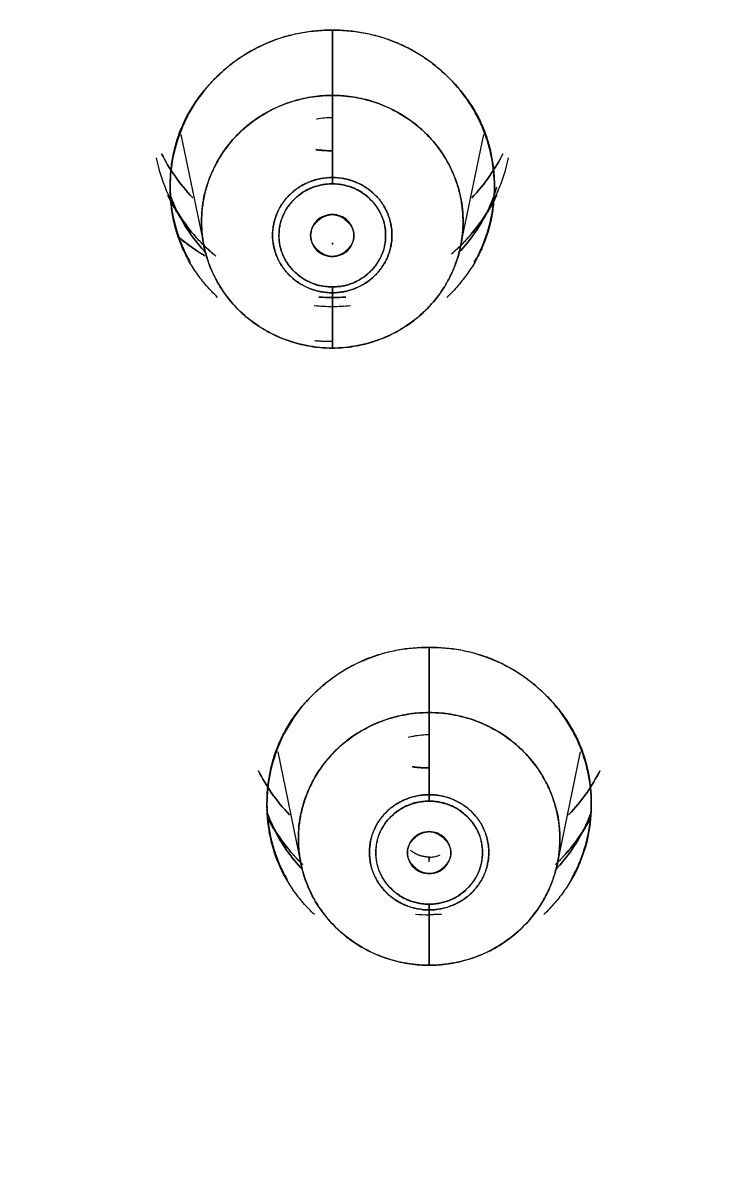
# Model space of a CAD drawing. Header units: inches. Extents: x 1105 to 1525, y -292 to 302.
# Drawn here: x 1231.31 to 1238.38, y 64.26 to 76.15 of the extents above; entities that cross this region are included whole.
import ezdxf

# ---------------------------------------------------------------- set-up
doc = ezdxf.new("R2010")
doc.units = ezdxf.units.IN
doc.header["$LTSCALE"] = 2.42
doc.header["$MEASUREMENT"] = 0
doc.header["$PDMODE"] = 3
doc.header["$PDSIZE"] = 0.3125
doc.layers.get('0').update_dxf_attribs({"linetype": 'CONTINUOUS'})
doc.layers.get('Defpoints').update_dxf_attribs({"linetype": 'CONTINUOUS'})
doc.layers.add('DIM', color=3, linetype='CONTINUOUS', lineweight=18)
doc.styles.get("Standard").update_dxf_attribs({"font": 'arial.ttf', "width": 0.8})
doc.dimstyles.new('ISO-25', dxfattribs={"dimtxt": 5, "dimasz": 2.5, "dimexe": 1.25, "dimexo": 0.625, "dimgap": 2, "dimtad": 1, "dimtih": 1, "dimtoh": 1, "dimdec": 1, "dimdsep": 46, "dimtxsty": 'Standard', "dimcen": 0, "dimclrd": 3, "dimclre": 3, "dimclrt": 4, "dimadec": 0, "dimazin": 0, "dimtfac": 1, "dimtdec": 1, "dimtmove": 0, "dimatfit": 3, "dimfxl": 1, "dimarcsym": 0})

# ---------------------------------------------------------------- blocks, each defined once
blk = doc.blocks.new('*D1')
at = {"layer": 'Defpoints', "color": 0, "transparency": 16777216}
for p in [(1211.201, 101.815), (1211.201, -172.578), (1309.638, -172.578)]:
    blk.add_point(p, dxfattribs=at)
at = {"layer": 'DIM', "color": 3, "lineweight": -2, "transparency": 16777216}
for p, q in [((1211.826, 101.815), (1310.888, 101.815)), ((1309.638, 96.815), (1309.638, -30.872)), ((1309.638, -167.578), (1309.638, -39.892)), ((1211.826, -172.578), (1310.888, -172.578))]:
    blk.add_line(p, q, dxfattribs=at)
at = {"layer": 'DIM', "color": 3, "transparency": 16777216}
for points in [[(1308.805, 96.815), (1310.472, 96.815), (1309.638, 101.815)], [(1308.805, -167.578), (1310.472, -167.578), (1309.638, -172.578)]]:
    blk.add_solid(points, dxfattribs=at)
at = {"layer": 'DIM', "color": 4, "transparency": 16777216, "insert": (1309.638, -35.382), "char_height": 5, "attachment_point": 5}
blk.add_mtext('274.4', dxfattribs=at)
blk = doc.blocks.new('*D3')
at = {"layer": 'Defpoints', "color": 0, "transparency": 16777216}
for p in [(1279.036, 140.16), (1143.365, 34.026), (1279.036, 34.019)]:
    blk.add_point(p, dxfattribs=at)
at = {"layer": 'DIM', "color": 3, "lineweight": -2, "transparency": 16777216}
for p, q in [((1143.365, 34.651), (1143.365, 141.41)), ((1279.036, 34.644), (1279.036, 141.41)), ((1148.365, 140.16), (1202.64, 140.16)), ((1274.036, 140.16), (1219.761, 140.16))]:
    blk.add_line(p, q, dxfattribs=at)
at = {"layer": 'DIM', "color": 3, "transparency": 16777216}
for points in [[(1148.365, 140.993), (1148.365, 139.326), (1143.365, 140.16)], [(1274.036, 140.993), (1274.036, 139.326), (1279.036, 140.16)]]:
    blk.add_solid(points, dxfattribs=at)
at = {"layer": 'DIM', "color": 4, "transparency": 16777216, "insert": (1211.201, 140.16), "char_height": 5, "attachment_point": 5}
blk.add_mtext('135.7', dxfattribs=at)

msp = doc.modelspace()

# ---------------------------------------------------------------- linework, layer by layer
at = {"linetype": 'Continuous', "lineweight": 18, "extrusion": (0, 1, 0)}
for p, q in [((1232.937, 75.001), (1233.176, 73.845)), ((1235.825, 73.845), (1236.064, 75.001)), ((1233.937, 68.626), (1234.176, 67.469)), ((1236.825, 67.469), (1237.064, 68.626))]:
    msp.add_line(p, q, dxfattribs=at)
at = {"linetype": 'Continuous', "lineweight": 18}
for points, degree, knots in [([(1278.773, 32.316), (1278.773, 34.452), (1278.555, 38.724), (1277.581, 45.07), (1275.967, 51.293), (1273.729, 57.334), (1270.89, 63.134), (1267.475, 68.637), (1263.519, 73.79), (1259.058, 78.543), (1254.137, 82.852), (1248.802, 86.674), (1243.105, 89.972), (1237.101, 92.715), (1230.847, 94.877), (1224.405, 96.435), (1217.834, 97.377), (1213.412, 97.587), (1211.201, 97.587)], 3, [0, 0, 0, 0, 0.0625, 0.125, 0.1875, 0.25, 0.3125, 0.375, 0.4375, 0.5, 0.5625, 0.625, 0.6875, 0.75, 0.8125, 0.875, 0.9375, 1, 1, 1, 1]), ([(1211.201, 97.587), (1213.412, 97.587), (1217.834, 97.376), (1226.594, 96.122), (1237.226, 93.007), (1247.024, 87.949), (1254.135, 82.851), (1259.059, 78.544), (1263.517, 73.789), (1267.476, 68.637), (1270.888, 63.133), (1273.73, 57.334), (1275.594, 52.3), (1276.773, 48.182), (1277.744, 44.012), (1278.555, 38.724), (1278.773, 34.452), (1278.773, 32.316)], 3, [0, 0, 0, 0, 0.0625, 0.125, 0.25, 0.375, 0.4375, 0.5, 0.5625, 0.625, 0.6875, 0.75, 0.8125, 0.84375, 0.875, 0.9375, 1, 1, 1, 1]), ([(1195.817, 93.394), (1202.015, 94.846), (1208.388, 95.111), (1213.318, 95.316), (1218.223, 94.804), (1224.622, 94.135), (1230.757, 92.275), (1238.11, 90.045), (1244.729, 86.221), (1251.525, 82.295), (1257.155, 76.908), (1262.782, 71.525), (1266.914, 64.997), (1271.044, 58.472), (1273.44, 51.181), (1275.835, 43.891), (1276.356, 36.257), (1276.877, 28.632), (1275.497, 21.105), (1274.115, 13.574), (1270.908, 6.579), (1268.052, 0.347), (1263.883, -5.15), (1257.961, -12.96), (1249.886, -18.696), (1244.869, -22.26), (1239.241, -24.844)], 2, [0, 0, 0, 0.125, 0.125, 0.1875, 0.1875, 0.25, 0.25, 0.3125, 0.3125, 0.375, 0.375, 0.4375, 0.4375, 0.5, 0.5, 0.5625, 0.5625, 0.625, 0.625, 0.6875, 0.6875, 0.75, 0.75, 0.875, 0.875, 1, 1, 1]), ([(1239.241, -24.844), (1239.945, -24.521), (1241.272, -23.883), (1243.174, -22.889), (1245.001, -21.861), (1246.885, -20.721), (1248.901, -19.401), (1251.067, -17.862), (1253.381, -16.063), (1255.852, -13.947), (1258.478, -11.445), (1261.219, -8.502), (1263.993, -5.097), (1266.701, -1.233), (1269.256, 3.091), (1271.566, 7.863), (1273.516, 12.997), (1275.013, 18.357), (1276.016, 23.822), (1276.519, 29.339), (1276.519, 34.879), (1276.016, 40.4), (1275.013, 45.856), (1273.519, 51.206), (1271.546, 56.409), (1269.108, 61.424), (1266.224, 66.213), (1262.916, 70.741), (1259.21, 74.971), (1255.137, 78.868), (1250.725, 82.407), (1245.994, 85.568), (1241.004, 88.308), (1235.91, 90.561), (1230.9, 92.3), (1226.102, 93.564), (1221.565, 94.42), (1217.342, 94.931), (1213.501, 95.163), (1210.069, 95.186), (1207.014, 95.06), (1204.285, 94.831), (1201.84, 94.532), (1199.657, 94.187), (1197.676, 93.811), (1196.425, 93.537), (1195.817, 93.394)], 3, [0, 0, 0, 0, 0.012202, 0.023189, 0.033858, 0.045296, 0.057999, 0.071972, 0.087381, 0.104481, 0.123651, 0.145097, 0.168608, 0.193819, 0.220656, 0.249232, 0.279085, 0.309194, 0.339088, 0.368937, 0.398843, 0.428755, 0.458652, 0.488547, 0.518447, 0.548347, 0.57824, 0.608136, 0.638049, 0.667943, 0.697772, 0.727718, 0.757896, 0.787508, 0.81533, 0.841142, 0.865293, 0.887639, 0.907732, 0.925508, 0.941345, 0.955585, 0.96839, 0.979913, 0.990205, 1, 1, 1, 1]), ([(1275.847, 28.397), (1275.855, 28.506), (1276.042, 31.393), (1276.001, 37.08), (1274.791, 45.363), (1272.449, 53.418), (1269.02, 61.1), (1264.562, 68.273), (1259.157, 74.81), (1252.9, 80.594), (1245.902, 85.522), (1238.289, 89.508), (1230.196, 92.479), (1221.759, 94.387), (1213.124, 95.194), (1204.448, 94.882), (1198.741, 93.93), (1195.937, 93.274)], 3, [0, 0, 0, 0, 0.002813, 0.073998, 0.145197, 0.216398, 0.287593, 0.358788, 0.429985, 0.501178, 0.572361, 0.643545, 0.714738, 0.785869, 0.857235, 0.928659, 1, 1, 1, 1]), ([(1195.887, 93.19), (1196.492, 93.332), (1197.738, 93.605), (1199.71, 93.979), (1201.883, 94.322), (1204.316, 94.62), (1207.033, 94.848), (1210.074, 94.973), (1213.49, 94.95), (1217.314, 94.719), (1221.518, 94.21), (1226.034, 93.358), (1230.81, 92.1), (1235.796, 90.369), (1240.867, 88.127), (1245.834, 85.4), (1250.543, 82.252), (1254.935, 78.73), (1258.989, 74.851), (1262.678, 70.64), (1265.971, 66.134), (1268.842, 61.366), (1271.269, 56.374), (1273.233, 51.195), (1274.72, 45.87), (1275.718, 40.438), (1276.219, 34.943), (1276.219, 29.429), (1275.719, 23.937), (1274.72, 18.497), (1273.23, 13.162), (1271.289, 8.051), (1268.99, 3.302), (1266.446, -1.003), (1263.75, -4.849), (1260.989, -8.238), (1258.26, -11.168), (1255.647, -13.658), (1253.187, -15.765), (1250.884, -17.555), (1248.728, -19.088), (1246.721, -20.401), (1244.846, -21.536), (1243.027, -22.56), (1241.133, -23.549), (1239.813, -24.184), (1239.113, -24.505)], 3, [0, 0, 0, 0, 0.009795, 0.020087, 0.03161, 0.044415, 0.058655, 0.074492, 0.092268, 0.112361, 0.134707, 0.158858, 0.18467, 0.212492, 0.242104, 0.272282, 0.302228, 0.332057, 0.361951, 0.391864, 0.42176, 0.451653, 0.481553, 0.511453, 0.541348, 0.571245, 0.601157, 0.631063, 0.660912, 0.690806, 0.720915, 0.750768, 0.779344, 0.806181, 0.831392, 0.854903, 0.876349, 0.895519, 0.912619, 0.928028, 0.942001, 0.954704, 0.966142, 0.976811, 0.987798, 1, 1, 1, 1]), ([(1238.926, -24.204), (1244.594, -21.601), (1249.636, -17.993), (1253.679, -15.099), (1257.214, -11.632), (1261.748, -7.184), (1265.281, -1.952), (1269.377, 4.114), (1271.926, 10.932), (1274.313, 17.314), (1275.221, 24.04), (1276.204, 31.32), (1275.41, 38.624), (1274.478, 47.195), (1271.171, 55.203), (1268.094, 62.655), (1263.166, 69.11), (1259.017, 74.545), (1253.753, 79.002), (1248.176, 83.723), (1241.629, 87.101), (1235.346, 90.344), (1228.485, 92.185), (1218.496, 94.865), (1208.135, 94.39), (1201.98, 94.108), (1195.989, 92.705)], 2, [0, 0, 0, 0.125, 0.125, 0.1875, 0.1875, 0.25, 0.25, 0.3125, 0.3125, 0.375, 0.375, 0.4375, 0.4375, 0.5, 0.5, 0.5625, 0.5625, 0.625, 0.625, 0.6875, 0.6875, 0.75, 0.75, 0.875, 0.875, 1, 1, 1]), ([(1195.989, 92.705), (1196.681, 92.867), (1198.001, 93.154), (1199.941, 93.514), (1201.848, 93.812), (1203.864, 94.068), (1206.081, 94.278), (1208.538, 94.424), (1211.258, 94.481), (1214.287, 94.415), (1217.665, 94.179), (1221.39, 93.718), (1225.413, 92.977), (1229.663, 91.91), (1234.077, 90.476), (1238.587, 88.642), (1243.083, 86.403), (1247.409, 83.81), (1251.422, 80.959), (1255.075, 77.927), (1258.424, 74.708), (1261.577, 71.202), (1264.604, 67.271), (1267.483, 62.819), (1270.107, 57.845), (1272.33, 52.456), (1274.036, 46.829), (1275.168, 41.173), (1275.735, 35.705), (1275.811, 30.574), (1275.491, 25.797), (1274.836, 21.258), (1273.845, 16.787), (1272.478, 12.274), (1270.697, 7.727), (1268.522, 3.274), (1266.041, -0.911), (1263.375, -4.71), (1260.618, -8.09), (1257.835, -11.072), (1255.092, -13.667), (1252.471, -15.879), (1250.029, -17.736), (1247.779, -19.294), (1245.71, -20.607), (1243.81, -21.721), (1242.074, -22.664), (1240.467, -23.48), (1239.433, -23.971), (1238.926, -24.204)], 3, [0, 0, 0, 0, 0.011269, 0.021419, 0.031278, 0.041852, 0.053605, 0.066538, 0.08081, 0.096678, 0.114498, 0.1344, 0.156117, 0.179301, 0.203861, 0.229789, 0.256714, 0.283873, 0.310306, 0.335514, 0.360061, 0.38505, 0.41157, 0.440282, 0.471001, 0.502948, 0.535235, 0.566974, 0.597228, 0.625207, 0.651, 0.675617, 0.700265, 0.725877, 0.752635, 0.779868, 0.806498, 0.831609, 0.855023, 0.876985, 0.897373, 0.915773, 0.93207, 0.946569, 0.959582, 0.971263, 0.981756, 0.991115, 1, 1, 1, 1]), ([(1239.103, -24.51), (1240.897, -23.686), (1242.653, -22.782), (1245.218, -21.313), (1246.061, -20.804), (1247.723, -19.75), (1248.541, -19.205), (1250.955, -17.515), (1252.51, -16.317), (1255.501, -13.789), (1256.937, -12.458), (1258.991, -10.371), (1259.66, -9.661), (1260.962, -8.21), (1261.596, -7.471), (1263.443, -5.211), (1264.604, -3.65), (1266.771, -0.431), (1267.778, 1.226), (1269.631, 4.623), (1270.477, 6.362), (1272, 9.909), (1272.678, 11.716), (1273.858, 15.382), (1274.361, 17.242), (1275.188, 20.997), (1275.513, 22.893), (1275.863, 25.753), (1275.958, 26.708), (1276.101, 28.623), (1276.15, 29.582), (1276.228, 32.461), (1276.188, 34.382), (1275.928, 38.214), (1275.707, 40.123), (1275.239, 42.967), (1275.061, 43.912), (1274.66, 45.792), (1274.437, 46.728), (1273.702, 49.519), (1273.124, 51.357), (1271.795, 54.976), (1271.044, 56.756), (1269.794, 59.37), (1269.357, 60.232), (1268.442, 61.937), (1267.964, 62.778), (1266.472, 65.271), (1265.398, 66.889), (1263.1, 70.022), (1261.877, 71.538), (1259.939, 73.726), (1259.276, 74.441), (1257.915, 75.841), (1257.219, 76.525), (1255.081, 78.532), (1253.592, 79.807), (1250.5, 82.22), (1248.896, 83.358), (1245.588, 85.486), (1243.884, 86.478), (1240.389, 88.304), (1238.598, 89.14), (1236.772, 89.895)], 3, [0, 0, 0, 0, 0.040001, 0.040001, 0.060001, 0.060001, 0.080002, 0.080002, 0.120002, 0.120002, 0.160003, 0.160003, 0.180004, 0.180004, 0.200004, 0.200004, 0.240005, 0.240005, 0.280006, 0.280006, 0.320006, 0.320006, 0.360007, 0.360007, 0.400008, 0.400008, 0.440009, 0.440009, 0.460009, 0.460009, 0.48001, 0.48001, 0.52001, 0.52001, 0.560011, 0.560011, 0.580012, 0.580012, 0.600012, 0.600012, 0.640013, 0.640013, 0.680014, 0.680014, 0.700014, 0.700014, 0.720014, 0.720014, 0.760015, 0.760015, 0.800016, 0.800016, 0.820016, 0.820016, 0.840017, 0.840017, 0.880018, 0.880018, 0.920018, 0.920018, 0.960019, 0.960019, 1, 1, 1, 1]), ([(1234.501, 76.079), (1234.391, 76.079), (1234.281, 76.069), (1234.066, 76.028), (1233.961, 75.997), (1233.758, 75.916), (1233.661, 75.866), (1233.479, 75.748), (1233.394, 75.681), (1233.239, 75.531), (1233.169, 75.449), (1233.047, 75.273), (1232.996, 75.179), (1232.912, 74.983), (1232.88, 74.881), (1232.837, 74.674), (1232.826, 74.568), (1232.826, 74.356), (1232.837, 74.25), (1232.88, 74.043), (1232.912, 73.941), (1232.977, 73.788), (1233.004, 73.734), (1233.034, 73.682)], 3, [0, 0, 0, 0, 0.094677, 0.094677, 0.189354, 0.189354, 0.28403, 0.28403, 0.378707, 0.378707, 0.473384, 0.473384, 0.568061, 0.568061, 0.662738, 0.662738, 0.757414, 0.757414, 0.852091, 0.852091, 0.946768, 0.946768, 1, 1, 1, 1]), ([(1233.316, 73.318), (1232.826, 73.791), (1232.826, 75.131), (1233.806, 76.079), (1234.501, 76.079)], 2, [0, 0, 0, 0.333319, 0.66666, 1, 1, 1]), ([(1235.967, 73.682), (1235.997, 73.734), (1236.024, 73.788), (1236.089, 73.941), (1236.121, 74.043), (1236.164, 74.25), (1236.175, 74.356), (1236.175, 74.568), (1236.164, 74.674), (1236.121, 74.881), (1236.089, 74.983), (1236.006, 75.179), (1235.954, 75.273), (1235.832, 75.449), (1235.762, 75.531), (1235.607, 75.681), (1235.522, 75.748), (1235.34, 75.866), (1235.243, 75.916), (1235.04, 75.997), (1234.935, 76.028), (1234.72, 76.069), (1234.61, 76.079), (1234.501, 76.079)], 3, [0, 0, 0, 0, 0.053232, 0.053232, 0.147909, 0.147909, 0.242586, 0.242586, 0.337262, 0.337262, 0.431939, 0.431939, 0.526616, 0.526616, 0.621293, 0.621293, 0.71597, 0.71597, 0.810646, 0.810646, 0.905323, 0.905323, 1, 1, 1, 1]), ([(1234.501, 72.795), (1234.412, 72.795), (1234.324, 72.804), (1234.15, 72.837), (1234.065, 72.862), (1233.902, 72.927), (1233.824, 72.968), (1233.677, 73.063), (1233.608, 73.117), (1233.483, 73.238), (1233.427, 73.304), (1233.328, 73.446), (1233.286, 73.522), (1233.219, 73.68), (1233.193, 73.762), (1233.158, 73.929), (1233.15, 74.015), (1233.15, 74.185), (1233.158, 74.271), (1233.193, 74.438), (1233.219, 74.52), (1233.286, 74.678), (1233.328, 74.754), (1233.427, 74.896), (1233.483, 74.962), (1233.608, 75.083), (1233.677, 75.137), (1233.824, 75.232), (1233.902, 75.273), (1234.065, 75.338), (1234.15, 75.363), (1234.324, 75.396), (1234.412, 75.405), (1234.501, 75.405)], 3, [0, 0, 0, 0, 0.0625, 0.0625, 0.125, 0.125, 0.1875, 0.1875, 0.25, 0.25, 0.3125, 0.3125, 0.375, 0.375, 0.4375, 0.4375, 0.5, 0.5, 0.5625, 0.5625, 0.625, 0.625, 0.6875, 0.6875, 0.75, 0.75, 0.8125, 0.8125, 0.875, 0.875, 0.9375, 0.9375, 1, 1, 1, 1]), ([(1234.501, 75.405), (1234.589, 75.405), (1234.677, 75.396), (1234.851, 75.363), (1234.936, 75.338), (1235.099, 75.273), (1235.177, 75.232), (1235.324, 75.137), (1235.393, 75.083), (1235.518, 74.962), (1235.575, 74.896), (1235.673, 74.754), (1235.715, 74.678), (1235.782, 74.52), (1235.808, 74.438), (1235.843, 74.271), (1235.851, 74.185), (1235.851, 74.015), (1235.843, 73.929), (1235.808, 73.762), (1235.782, 73.68), (1235.715, 73.522), (1235.673, 73.446), (1235.575, 73.304), (1235.518, 73.238), (1235.393, 73.117), (1235.324, 73.063), (1235.177, 72.968), (1235.099, 72.927), (1234.936, 72.862), (1234.851, 72.837), (1234.677, 72.804), (1234.589, 72.795), (1234.501, 72.795)], 3, [0, 0, 0, 0, 0.0625, 0.0625, 0.125, 0.125, 0.1875, 0.1875, 0.25, 0.25, 0.3125, 0.3125, 0.375, 0.375, 0.4375, 0.4375, 0.5, 0.5, 0.5625, 0.5625, 0.625, 0.625, 0.6875, 0.6875, 0.75, 0.75, 0.8125, 0.8125, 0.875, 0.875, 0.9375, 0.9375, 1, 1, 1, 1]), ([(1234.337, 75.162), (1234.339, 75.162), (1234.341, 75.163), (1234.395, 75.173), (1234.448, 75.178), (1234.501, 75.178)], 3, [0, 0, 0, 0, 0.033117, 0.033117, 1, 1, 1, 1]), ([(1232.738, 74.802), (1232.777, 74.725), (1232.821, 74.652), (1232.927, 74.498), (1232.99, 74.42), (1233.06, 74.347)], 3, [0, 0, 0, 0, 0.461241, 0.461241, 1, 1, 1, 1]), ([(1233.06, 74.347), (1232.99, 74.42), (1232.927, 74.498), (1232.821, 74.652), (1232.777, 74.725), (1232.738, 74.802)], 3, [0, 0, 0, 0, 0.538758, 0.538758, 1, 1, 1, 1]), ([(1235.941, 74.347), (1236.011, 74.42), (1236.074, 74.498), (1236.18, 74.652), (1236.224, 74.725), (1236.263, 74.802)], 3, [0, 0, 0, 0, 0.538758, 0.538758, 1, 1, 1, 1]), ([(1236.263, 74.802), (1236.224, 74.725), (1236.18, 74.652), (1236.074, 74.498), (1236.011, 74.42), (1235.941, 74.347)], 3, [0, 0, 0, 0, 0.461241, 0.461241, 1, 1, 1, 1]), ([(1232.681, 74.759), (1232.705, 74.644), (1232.74, 74.531), (1232.833, 74.315), (1232.89, 74.211), (1233.025, 74.016), (1233.103, 73.925), (1233.223, 73.808), (1233.259, 73.776), (1233.297, 73.745)], 3, [0, 0, 0, 0, 0.293188, 0.293188, 0.587111, 0.587111, 0.881034, 0.881034, 1, 1, 1, 1]), ([(1235.733, 73.769), (1235.76, 73.793), (1235.787, 73.817), (1235.898, 73.925), (1235.976, 74.016), (1236.111, 74.211), (1236.168, 74.315), (1236.261, 74.531), (1236.296, 74.644), (1236.32, 74.759)], 3, [0, 0, 0, 0, 0.09084, 0.09084, 0.394146, 0.394146, 0.697452, 0.697452, 1, 1, 1, 1]), ([(1234.501, 74.557), (1234.46, 74.557), (1234.42, 74.553), (1234.341, 74.538), (1234.302, 74.527), (1234.227, 74.497), (1234.191, 74.478), (1234.124, 74.435), (1234.093, 74.41), (1234.036, 74.355), (1234.01, 74.325), (1233.965, 74.26), (1233.946, 74.225), (1233.915, 74.153), (1233.904, 74.116), (1233.888, 74.039), (1233.884, 74), (1233.884, 73.922), (1233.888, 73.883), (1233.904, 73.807), (1233.915, 73.77), (1233.946, 73.697), (1233.965, 73.663), (1234.01, 73.598), (1234.036, 73.568), (1234.093, 73.513), (1234.124, 73.488), (1234.191, 73.445), (1234.227, 73.426), (1234.302, 73.396), (1234.341, 73.385), (1234.42, 73.37), (1234.46, 73.366), (1234.501, 73.366)], 3, [0, 0, 0, 0, 0.0625, 0.0625, 0.125, 0.125, 0.1875, 0.1875, 0.25, 0.25, 0.3125, 0.3125, 0.375, 0.375, 0.4375, 0.4375, 0.5, 0.5, 0.5625, 0.5625, 0.625, 0.625, 0.6875, 0.6875, 0.75, 0.75, 0.8125, 0.8125, 0.875, 0.875, 0.9375, 0.9375, 1, 1, 1, 1]), ([(1234.501, 73.366), (1234.541, 73.366), (1234.581, 73.37), (1234.66, 73.385), (1234.699, 73.396), (1234.774, 73.426), (1234.81, 73.445), (1234.877, 73.488), (1234.908, 73.513), (1234.965, 73.568), (1234.991, 73.598), (1235.036, 73.663), (1235.055, 73.697), (1235.086, 73.77), (1235.097, 73.807), (1235.113, 73.883), (1235.117, 73.922), (1235.117, 74), (1235.113, 74.039), (1235.097, 74.116), (1235.086, 74.153), (1235.055, 74.225), (1235.036, 74.26), (1234.991, 74.325), (1234.965, 74.355), (1234.908, 74.41), (1234.877, 74.435), (1234.81, 74.478), (1234.774, 74.497), (1234.699, 74.527), (1234.66, 74.538), (1234.581, 74.553), (1234.541, 74.557), (1234.501, 74.557)], 3, [0, 0, 0, 0, 0.0625, 0.0625, 0.125, 0.125, 0.1875, 0.1875, 0.25, 0.25, 0.3125, 0.3125, 0.375, 0.375, 0.4375, 0.4375, 0.5, 0.5, 0.5625, 0.5625, 0.625, 0.625, 0.6875, 0.6875, 0.75, 0.75, 0.8125, 0.8125, 0.875, 0.875, 0.9375, 0.9375, 1, 1, 1, 1]), ([(1234.501, 73.427), (1234.464, 73.427), (1234.428, 73.43), (1234.358, 73.444), (1234.323, 73.454), (1234.256, 73.48), (1234.224, 73.497), (1234.165, 73.536), (1234.137, 73.558), (1234.086, 73.607), (1234.063, 73.634), (1234.023, 73.692), (1234.005, 73.723), (1233.978, 73.787), (1233.967, 73.821), (1233.953, 73.889), (1233.95, 73.924), (1233.95, 73.993), (1233.953, 74.028), (1233.967, 74.096), (1233.978, 74.13), (1234.005, 74.194), (1234.023, 74.225), (1234.063, 74.283), (1234.086, 74.31), (1234.137, 74.359), (1234.165, 74.382), (1234.224, 74.42), (1234.256, 74.437), (1234.323, 74.463), (1234.358, 74.474), (1234.428, 74.487), (1234.464, 74.491), (1234.501, 74.491)], 3, [0, 0, 0, 0, 0.0625, 0.0625, 0.125, 0.125, 0.1875, 0.1875, 0.25, 0.25, 0.3125, 0.3125, 0.375, 0.375, 0.4375, 0.4375, 0.5, 0.5, 0.5625, 0.5625, 0.625, 0.625, 0.6875, 0.6875, 0.75, 0.75, 0.8125, 0.8125, 0.875, 0.875, 0.9375, 0.9375, 1, 1, 1, 1]), ([(1234.501, 74.491), (1234.537, 74.491), (1234.573, 74.487), (1234.643, 74.474), (1234.678, 74.463), (1234.745, 74.437), (1234.777, 74.42), (1234.836, 74.382), (1234.864, 74.359), (1234.915, 74.31), (1234.938, 74.283), (1234.978, 74.225), (1234.996, 74.194), (1235.023, 74.13), (1235.034, 74.096), (1235.048, 74.028), (1235.051, 73.993), (1235.051, 73.924), (1235.048, 73.889), (1235.034, 73.821), (1235.023, 73.787), (1234.996, 73.723), (1234.978, 73.692), (1234.938, 73.634), (1234.915, 73.607), (1234.864, 73.558), (1234.836, 73.536), (1234.777, 73.497), (1234.745, 73.48), (1234.678, 73.454), (1234.643, 73.444), (1234.573, 73.43), (1234.537, 73.427), (1234.501, 73.427)], 3, [0, 0, 0, 0, 0.0625, 0.0625, 0.125, 0.125, 0.1875, 0.1875, 0.25, 0.25, 0.3125, 0.3125, 0.375, 0.375, 0.4375, 0.4375, 0.5, 0.5, 0.5625, 0.5625, 0.625, 0.625, 0.6875, 0.6875, 0.75, 0.75, 0.8125, 0.8125, 0.875, 0.875, 0.9375, 0.9375, 1, 1, 1, 1]), ([(1235.805, 73.779), (1235.866, 73.843), (1235.922, 73.912), (1236.037, 74.078), (1236.092, 74.177), (1236.161, 74.339), (1236.182, 74.398), (1236.201, 74.459)], 3, [0, 0, 0, 0, 0.33312, 0.33312, 0.759787, 0.759787, 1, 1, 1, 1]), ([(1233.297, 73.744), (1233.242, 73.791), (1232.936, 74.085), (1232.801, 74.375)], 2, [0, 0, 0, 0.173622, 1, 1, 1]), ([(1232.821, 74.395), (1232.834, 74.356), (1232.849, 74.318), (1232.909, 74.177), (1232.964, 74.078), (1233.079, 73.912), (1233.135, 73.843), (1233.196, 73.779)], 3, [0, 0, 0, 0, 0.169523, 0.169523, 0.635887, 0.635887, 1, 1, 1, 1]), ([(1233.196, 73.779), (1233.135, 73.843), (1233.079, 73.912), (1232.964, 74.078), (1232.909, 74.177), (1232.86, 74.293), (1232.854, 74.307), (1232.849, 74.32)], 3, [0, 0, 0, 0, 0.409359, 0.409359, 0.933675, 0.933675, 1, 1, 1, 1]), ([(1236.2, 74.376), (1236.065, 74.086), (1235.774, 73.804), (1235.733, 73.769)], 2, [0, 0, 0, 0.865997, 1, 1, 1]), ([(1236.147, 74.308), (1236.144, 74.299), (1236.14, 74.29), (1236.092, 74.177), (1236.037, 74.078), (1235.922, 73.912), (1235.866, 73.843), (1235.805, 73.779)], 3, [0, 0, 0, 0, 0.047728, 0.047728, 0.582487, 0.582487, 1, 1, 1, 1]), ([(1234.501, 74.174), (1234.471, 74.175), (1234.442, 74.169), (1234.388, 74.148), (1234.363, 74.132), (1234.322, 74.092), (1234.305, 74.068), (1234.283, 74.016), (1234.277, 73.987), (1234.277, 73.93), (1234.282, 73.902), (1234.305, 73.849), (1234.321, 73.824), (1234.363, 73.784), (1234.387, 73.768), (1234.442, 73.746), (1234.471, 73.741), (1234.501, 73.741)], 3, [0, 0, 0, 0, 0.125, 0.125, 0.25, 0.25, 0.375, 0.375, 0.5, 0.5, 0.625, 0.625, 0.75, 0.75, 0.875, 0.875, 1, 1, 1, 1]), ([(1234.501, 73.741), (1234.42, 73.742), (1234.278, 73.875), (1234.277, 73.957), (1234.276, 74.036), (1234.349, 74.107), (1234.418, 74.173), (1234.501, 74.174)], 2, [0, 0, 0, 0.25, 0.5, 0.5, 0.75, 0.75, 1, 1, 1]), ([(1234.501, 73.741), (1234.53, 73.741), (1234.559, 73.746), (1234.614, 73.768), (1234.639, 73.784), (1234.68, 73.824), (1234.696, 73.849), (1234.719, 73.902), (1234.725, 73.93), (1234.724, 73.987), (1234.718, 74.016), (1234.696, 74.068), (1234.679, 74.092), (1234.638, 74.132), (1234.613, 74.148), (1234.559, 74.169), (1234.53, 74.175), (1234.501, 74.174)], 3, [0, 0, 0, 0, 0.125, 0.125, 0.25, 0.25, 0.375, 0.375, 0.5, 0.5, 0.625, 0.625, 0.75, 0.75, 0.875, 0.875, 1, 1, 1, 1]), ([(1234.501, 74.174), (1234.581, 74.173), (1234.723, 74.04), (1234.724, 73.957), (1234.725, 73.879), (1234.652, 73.808), (1234.583, 73.742), (1234.501, 73.741)], 2, [0, 0, 0, 0.25, 0.5, 0.5, 0.75, 0.75, 1, 1, 1]), ([(1233.181, 73.75), (1233.165, 73.759), (1233.149, 73.769), (1233.053, 73.831), (1232.977, 73.887), (1232.903, 73.948)], 3, [0, 0, 0, 0, 0.165093, 0.165093, 1, 1, 1, 1]), ([(1234.501, 73.229), (1234.501, 73.229), (1234.501, 73.229), (1234.501, 73.234), (1234.501, 73.236), (1234.501, 73.235), (1234.501, 73.231), (1234.501, 73.225)], 3, [0, 0, 0, 0, 0.00001, 0.00001, 0.500005, 0.500005, 1, 1, 1, 1]), ([(1234.501, 73.225), (1234.501, 73.231), (1234.501, 73.235), (1234.501, 73.236), (1234.501, 73.234), (1234.501, 73.229), (1234.501, 73.229), (1234.501, 73.229)], 3, [0, 0, 0, 0, 0.499995, 0.499995, 0.99999, 0.99999, 1, 1, 1, 1]), ([(1235.501, 69.704), (1235.391, 69.704), (1235.281, 69.694), (1235.066, 69.653), (1234.961, 69.622), (1234.758, 69.541), (1234.661, 69.491), (1234.479, 69.373), (1234.394, 69.305), (1234.239, 69.156), (1234.169, 69.074), (1234.047, 68.897), (1233.996, 68.804), (1233.912, 68.608), (1233.88, 68.506), (1233.837, 68.299), (1233.826, 68.193), (1233.826, 67.981), (1233.837, 67.875), (1233.88, 67.668), (1233.912, 67.566), (1233.977, 67.413), (1234.004, 67.359), (1234.034, 67.307)], 3, [0, 0, 0, 0, 0.094677, 0.094677, 0.189354, 0.189354, 0.28403, 0.28403, 0.378707, 0.378707, 0.473384, 0.473384, 0.568061, 0.568061, 0.662738, 0.662738, 0.757414, 0.757414, 0.852091, 0.852091, 0.946768, 0.946768, 1, 1, 1, 1]), ([(1234.316, 66.943), (1233.826, 67.416), (1233.826, 68.756), (1234.806, 69.704), (1235.501, 69.704)], 2, [0, 0, 0, 0.333319, 0.66666, 1, 1, 1]), ([(1236.967, 67.307), (1236.997, 67.359), (1237.024, 67.413), (1237.089, 67.566), (1237.121, 67.668), (1237.164, 67.875), (1237.175, 67.981), (1237.175, 68.193), (1237.164, 68.299), (1237.121, 68.506), (1237.089, 68.608), (1237.006, 68.804), (1236.954, 68.897), (1236.832, 69.074), (1236.762, 69.156), (1236.607, 69.305), (1236.522, 69.373), (1236.34, 69.491), (1236.243, 69.541), (1236.04, 69.622), (1235.935, 69.653), (1235.72, 69.694), (1235.61, 69.704), (1235.501, 69.704)], 3, [0, 0, 0, 0, 0.053232, 0.053232, 0.147909, 0.147909, 0.242586, 0.242586, 0.337262, 0.337262, 0.431939, 0.431939, 0.526616, 0.526616, 0.621293, 0.621293, 0.71597, 0.71597, 0.810646, 0.810646, 0.905323, 0.905323, 1, 1, 1, 1]), ([(1235.501, 69.704), (1236.194, 69.704), (1237.175, 68.758), (1237.175, 67.418), (1236.685, 66.943)], 2, [0, 0, 0, 0.33334, 0.666681, 1, 1, 1]), ([(1235.501, 66.42), (1235.412, 66.42), (1235.324, 66.429), (1235.15, 66.462), (1235.065, 66.487), (1234.902, 66.552), (1234.824, 66.593), (1234.677, 66.688), (1234.608, 66.742), (1234.483, 66.863), (1234.427, 66.929), (1234.328, 67.071), (1234.286, 67.147), (1234.219, 67.305), (1234.193, 67.387), (1234.158, 67.554), (1234.15, 67.64), (1234.15, 67.81), (1234.158, 67.896), (1234.193, 68.063), (1234.219, 68.145), (1234.286, 68.303), (1234.328, 68.379), (1234.427, 68.521), (1234.483, 68.587), (1234.608, 68.708), (1234.677, 68.762), (1234.824, 68.857), (1234.902, 68.898), (1235.065, 68.963), (1235.15, 68.988), (1235.324, 69.021), (1235.412, 69.03), (1235.501, 69.03)], 3, [0, 0, 0, 0, 0.0625, 0.0625, 0.125, 0.125, 0.1875, 0.1875, 0.25, 0.25, 0.3125, 0.3125, 0.375, 0.375, 0.4375, 0.4375, 0.5, 0.5, 0.5625, 0.5625, 0.625, 0.625, 0.6875, 0.6875, 0.75, 0.75, 0.8125, 0.8125, 0.875, 0.875, 0.9375, 0.9375, 1, 1, 1, 1]), ([(1235.501, 69.03), (1235.589, 69.03), (1235.677, 69.021), (1235.851, 68.988), (1235.936, 68.963), (1236.099, 68.898), (1236.177, 68.857), (1236.324, 68.762), (1236.393, 68.708), (1236.518, 68.587), (1236.575, 68.521), (1236.673, 68.379), (1236.715, 68.303), (1236.782, 68.145), (1236.808, 68.063), (1236.843, 67.896), (1236.851, 67.81), (1236.851, 67.64), (1236.843, 67.554), (1236.808, 67.387), (1236.782, 67.305), (1236.715, 67.147), (1236.673, 67.071), (1236.575, 66.929), (1236.518, 66.863), (1236.393, 66.742), (1236.324, 66.688), (1236.177, 66.593), (1236.099, 66.552), (1235.936, 66.487), (1235.851, 66.462), (1235.677, 66.429), (1235.589, 66.42), (1235.501, 66.42)], 3, [0, 0, 0, 0, 0.0625, 0.0625, 0.125, 0.125, 0.1875, 0.1875, 0.25, 0.25, 0.3125, 0.3125, 0.375, 0.375, 0.4375, 0.4375, 0.5, 0.5, 0.5625, 0.5625, 0.625, 0.625, 0.6875, 0.6875, 0.75, 0.75, 0.8125, 0.8125, 0.875, 0.875, 0.9375, 0.9375, 1, 1, 1, 1]), ([(1235.285, 68.775), (1235.304, 68.78), (1235.323, 68.784), (1235.395, 68.798), (1235.448, 68.803), (1235.501, 68.803)], 3, [0, 0, 0, 0, 0.270207, 0.270207, 1, 1, 1, 1]), ([(1233.738, 68.427), (1233.777, 68.35), (1233.821, 68.276), (1233.927, 68.123), (1233.99, 68.045), (1234.06, 67.972)], 3, [0, 0, 0, 0, 0.461241, 0.461241, 1, 1, 1, 1]), ([(1234.06, 67.972), (1233.99, 68.045), (1233.927, 68.123), (1233.821, 68.276), (1233.777, 68.35), (1233.738, 68.427)], 3, [0, 0, 0, 0, 0.538758, 0.538758, 1, 1, 1, 1]), ([(1236.941, 67.972), (1237.011, 68.045), (1237.074, 68.123), (1237.18, 68.276), (1237.224, 68.35), (1237.263, 68.427)], 3, [0, 0, 0, 0, 0.538758, 0.538758, 1, 1, 1, 1]), ([(1237.263, 68.427), (1237.224, 68.35), (1237.18, 68.276), (1237.074, 68.123), (1237.011, 68.045), (1236.941, 67.972)], 3, [0, 0, 0, 0, 0.461241, 0.461241, 1, 1, 1, 1]), ([(1235.501, 68.182), (1235.46, 68.182), (1235.42, 68.178), (1235.341, 68.163), (1235.302, 68.152), (1235.227, 68.122), (1235.191, 68.103), (1235.124, 68.06), (1235.093, 68.035), (1235.036, 67.98), (1235.01, 67.95), (1234.965, 67.885), (1234.946, 67.85), (1234.915, 67.778), (1234.904, 67.741), (1234.888, 67.664), (1234.884, 67.625), (1234.884, 67.547), (1234.888, 67.508), (1234.904, 67.432), (1234.915, 67.394), (1234.946, 67.322), (1234.965, 67.288), (1235.01, 67.223), (1235.036, 67.193), (1235.093, 67.138), (1235.124, 67.113), (1235.191, 67.069), (1235.227, 67.051), (1235.302, 67.021), (1235.341, 67.01), (1235.42, 66.995), (1235.46, 66.991), (1235.501, 66.991)], 3, [0, 0, 0, 0, 0.0625, 0.0625, 0.125, 0.125, 0.1875, 0.1875, 0.25, 0.25, 0.3125, 0.3125, 0.375, 0.375, 0.4375, 0.4375, 0.5, 0.5, 0.5625, 0.5625, 0.625, 0.625, 0.6875, 0.6875, 0.75, 0.75, 0.8125, 0.8125, 0.875, 0.875, 0.9375, 0.9375, 1, 1, 1, 1]), ([(1235.501, 66.991), (1235.541, 66.991), (1235.581, 66.995), (1235.66, 67.01), (1235.699, 67.021), (1235.774, 67.051), (1235.81, 67.069), (1235.877, 67.113), (1235.908, 67.138), (1235.965, 67.193), (1235.991, 67.223), (1236.036, 67.288), (1236.055, 67.322), (1236.086, 67.394), (1236.097, 67.432), (1236.113, 67.508), (1236.117, 67.547), (1236.117, 67.625), (1236.113, 67.664), (1236.097, 67.741), (1236.086, 67.778), (1236.055, 67.85), (1236.036, 67.885), (1235.991, 67.95), (1235.965, 67.98), (1235.908, 68.035), (1235.877, 68.06), (1235.81, 68.103), (1235.774, 68.122), (1235.699, 68.152), (1235.66, 68.163), (1235.581, 68.178), (1235.541, 68.182), (1235.501, 68.182)], 3, [0, 0, 0, 0, 0.0625, 0.0625, 0.125, 0.125, 0.1875, 0.1875, 0.25, 0.25, 0.3125, 0.3125, 0.375, 0.375, 0.4375, 0.4375, 0.5, 0.5, 0.5625, 0.5625, 0.625, 0.625, 0.6875, 0.6875, 0.75, 0.75, 0.8125, 0.8125, 0.875, 0.875, 0.9375, 0.9375, 1, 1, 1, 1]), ([(1233.821, 68.02), (1233.834, 67.981), (1233.849, 67.943), (1233.909, 67.802), (1233.964, 67.703), (1234.079, 67.537), (1234.135, 67.468), (1234.196, 67.404)], 3, [0, 0, 0, 0, 0.169523, 0.169523, 0.635887, 0.635887, 1, 1, 1, 1]), ([(1235.501, 67.051), (1235.464, 67.051), (1235.428, 67.055), (1235.358, 67.068), (1235.323, 67.079), (1235.256, 67.105), (1235.224, 67.122), (1235.165, 67.16), (1235.137, 67.183), (1235.086, 67.232), (1235.063, 67.259), (1235.023, 67.317), (1235.005, 67.348), (1234.978, 67.412), (1234.967, 67.446), (1234.953, 67.514), (1234.95, 67.549), (1234.95, 67.618), (1234.953, 67.653), (1234.967, 67.721), (1234.978, 67.755), (1235.005, 67.819), (1235.023, 67.85), (1235.063, 67.908), (1235.086, 67.935), (1235.137, 67.984), (1235.165, 68.006), (1235.224, 68.045), (1235.256, 68.062), (1235.323, 68.088), (1235.358, 68.098), (1235.428, 68.112), (1235.464, 68.115), (1235.501, 68.115)], 3, [0, 0, 0, 0, 0.0625, 0.0625, 0.125, 0.125, 0.1875, 0.1875, 0.25, 0.25, 0.3125, 0.3125, 0.375, 0.375, 0.4375, 0.4375, 0.5, 0.5, 0.5625, 0.5625, 0.625, 0.625, 0.6875, 0.6875, 0.75, 0.75, 0.8125, 0.8125, 0.875, 0.875, 0.9375, 0.9375, 1, 1, 1, 1]), ([(1235.501, 68.115), (1235.537, 68.115), (1235.573, 68.112), (1235.643, 68.098), (1235.678, 68.088), (1235.745, 68.062), (1235.777, 68.045), (1235.836, 68.006), (1235.864, 67.984), (1235.915, 67.935), (1235.938, 67.908), (1235.978, 67.85), (1235.996, 67.819), (1236.023, 67.755), (1236.034, 67.721), (1236.048, 67.653), (1236.051, 67.618), (1236.051, 67.549), (1236.048, 67.514), (1236.034, 67.446), (1236.023, 67.412), (1235.996, 67.348), (1235.978, 67.317), (1235.938, 67.259), (1235.915, 67.232), (1235.864, 67.183), (1235.836, 67.16), (1235.777, 67.122), (1235.745, 67.105), (1235.678, 67.079), (1235.643, 67.068), (1235.573, 67.055), (1235.537, 67.051), (1235.501, 67.051)], 3, [0, 0, 0, 0, 0.0625, 0.0625, 0.125, 0.125, 0.1875, 0.1875, 0.25, 0.25, 0.3125, 0.3125, 0.375, 0.375, 0.4375, 0.4375, 0.5, 0.5, 0.5625, 0.5625, 0.625, 0.625, 0.6875, 0.6875, 0.75, 0.75, 0.8125, 0.8125, 0.875, 0.875, 0.9375, 0.9375, 1, 1, 1, 1]), ([(1236.805, 67.404), (1236.866, 67.468), (1236.922, 67.537), (1237.037, 67.703), (1237.092, 67.802), (1237.152, 67.943), (1237.167, 67.981), (1237.18, 68.02)], 3, [0, 0, 0, 0, 0.364114, 0.364114, 0.830477, 0.830477, 1, 1, 1, 1]), ([(1233.836, 67.941), (1233.872, 67.871), (1233.913, 67.803), (1234.025, 67.641), (1234.103, 67.55), (1234.191, 67.465), (1234.193, 67.463), (1234.195, 67.461)], 3, [0, 0, 0, 0, 0.393997, 0.393997, 0.985363, 0.985363, 1, 1, 1, 1]), ([(1234.195, 67.46), (1234.192, 67.464), (1233.97, 67.678), (1233.839, 67.925)], 2, [0, 0, 0, 0.014518, 1, 1, 1]), ([(1234.196, 67.404), (1234.135, 67.468), (1234.079, 67.537), (1233.964, 67.703), (1233.909, 67.802), (1233.861, 67.914), (1233.857, 67.924), (1233.854, 67.933)], 3, [0, 0, 0, 0, 0.417793, 0.417793, 0.95291, 0.95291, 1, 1, 1, 1]), ([(1237.147, 67.933), (1237.144, 67.924), (1237.14, 67.915), (1237.092, 67.802), (1237.037, 67.703), (1236.922, 67.537), (1236.866, 67.468), (1236.805, 67.404)], 3, [0, 0, 0, 0, 0.047728, 0.047728, 0.582487, 0.582487, 1, 1, 1, 1]), ([(1237.162, 67.925), (1237.032, 67.678), (1236.809, 67.464), (1236.806, 67.46)], 2, [0, 0, 0, 0.985469, 1, 1, 1]), ([(1236.806, 67.461), (1236.808, 67.463), (1236.81, 67.465), (1236.898, 67.55), (1236.976, 67.641), (1237.088, 67.803), (1237.129, 67.871), (1237.165, 67.941)], 3, [0, 0, 0, 0, 0.014636, 0.014636, 0.606002, 0.606002, 1, 1, 1, 1]), ([(1235.501, 67.8), (1235.471, 67.8), (1235.442, 67.795), (1235.388, 67.773), (1235.363, 67.757), (1235.321, 67.717), (1235.305, 67.693), (1235.282, 67.64), (1235.276, 67.612), (1235.276, 67.555), (1235.282, 67.526), (1235.304, 67.474), (1235.321, 67.449), (1235.362, 67.409), (1235.387, 67.393), (1235.442, 67.371), (1235.471, 67.366), (1235.501, 67.366)], 3, [0, 0, 0, 0, 0.125, 0.125, 0.25, 0.25, 0.375, 0.375, 0.5, 0.5, 0.625, 0.625, 0.75, 0.75, 0.875, 0.875, 1, 1, 1, 1]), ([(1235.501, 67.366), (1235.42, 67.367), (1235.277, 67.501), (1235.276, 67.583), (1235.275, 67.661), (1235.349, 67.732), (1235.418, 67.799), (1235.501, 67.8)], 2, [0, 0, 0, 0.25, 0.5, 0.5, 0.75, 0.75, 1, 1, 1]), ([(1235.501, 67.366), (1235.53, 67.366), (1235.559, 67.371), (1235.614, 67.393), (1235.639, 67.409), (1235.68, 67.449), (1235.697, 67.474), (1235.719, 67.526), (1235.725, 67.555), (1235.725, 67.612), (1235.719, 67.64), (1235.696, 67.693), (1235.68, 67.717), (1235.638, 67.757), (1235.613, 67.773), (1235.559, 67.795), (1235.53, 67.8), (1235.501, 67.8)], 3, [0, 0, 0, 0, 0.125, 0.125, 0.25, 0.25, 0.375, 0.375, 0.5, 0.5, 0.625, 0.625, 0.75, 0.75, 0.875, 0.875, 1, 1, 1, 1]), ([(1235.501, 67.8), (1235.581, 67.799), (1235.724, 67.665), (1235.725, 67.583), (1235.726, 67.504), (1235.652, 67.434), (1235.583, 67.367), (1235.501, 67.366)], 2, [0, 0, 0, 0.25, 0.5, 0.5, 0.75, 0.75, 1, 1, 1]), ([(1235.501, 67.537), (1235.498, 67.537), (1235.492, 67.537), (1235.484, 67.538), (1235.475, 67.538), (1235.466, 67.539), (1235.458, 67.54), (1235.449, 67.542), (1235.44, 67.543), (1235.431, 67.545), (1235.422, 67.548), (1235.413, 67.55), (1235.404, 67.553), (1235.395, 67.557), (1235.386, 67.56), (1235.377, 67.564), (1235.368, 67.568), (1235.359, 67.573), (1235.35, 67.578), (1235.341, 67.584), (1235.333, 67.589), (1235.324, 67.596), (1235.316, 67.602), (1235.311, 67.607), (1235.308, 67.609)], 3, [0, 0, 0, 0, 0.039013, 0.078632, 0.118858, 0.159694, 0.201141, 0.243201, 0.285876, 0.329167, 0.373075, 0.417602, 0.462748, 0.508515, 0.554904, 0.601915, 0.64955, 0.697808, 0.746691, 0.796199, 0.846332, 0.897092, 0.948477, 1, 1, 1, 1]), ([(1235.501, 67.537), (1235.522, 67.537), (1235.561, 67.542), (1235.598, 67.553), (1235.614, 67.56)], 3, [0, 0, 0, 0, 0.557594, 1, 1, 1, 1]), ([(1235.501, 66.85), (1235.501, 66.856), (1235.501, 66.86), (1235.501, 66.861), (1235.501, 66.859), (1235.501, 66.854), (1235.501, 66.854), (1235.501, 66.854)], 3, [0, 0, 0, 0, 0.499995, 0.499995, 0.99999, 0.99999, 1, 1, 1, 1]), ([(1235.501, 66.854), (1235.501, 66.854), (1235.501, 66.854), (1235.501, 66.859), (1235.501, 66.861), (1235.501, 66.86), (1235.501, 66.856), (1235.501, 66.85)], 3, [0, 0, 0, 0, 0.000072, 0.000072, 0.500036, 0.500036, 1, 1, 1, 1])]:
    msp.add_open_spline(points, degree=degree, knots=knots, dxfattribs=at)
for points, degree in [([(1277.701, 32.107), (1277.701, 38.433), (1275.145, 50.843), (1270.132, 62.533), (1262.855, 73.054), (1253.592, 82.001), (1242.701, 89.031), (1230.599, 93.873), (1217.75, 96.342), (1211.201, 96.342)], 2), ([(1211.201, 96.342), (1213.377, 96.342), (1217.729, 96.135), (1224.195, 95.209), (1230.535, 93.675), (1236.69, 91.547), (1242.599, 88.848), (1248.205, 85.602), (1253.455, 81.841), (1258.299, 77.601), (1262.688, 72.923), (1266.582, 67.851), (1269.943, 62.436), (1272.737, 56.728), (1274.939, 50.784), (1276.528, 44.659), (1277.487, 38.414), (1277.701, 34.21), (1277.701, 32.107)], 3), ([(1234.501, 75.405), (1234.501, 75.63), (1234.501, 75.855), (1234.501, 76.079)], 3), ([(1234.501, 76.079), (1235.194, 76.079), (1236.175, 75.133), (1236.175, 73.793), (1235.684, 73.318)], 2), ([(1234.501, 76.079), (1234.501, 75.855), (1234.501, 75.63), (1234.501, 75.405)], 3), ([(1234.501, 74.833), (1234.444, 74.833), (1234.387, 74.837), (1234.332, 74.845)], 3), ([(1234.332, 74.844), (1234.414, 74.833), (1234.501, 74.833)], 2), ([(1234.501, 74.491), (1234.501, 74.512), (1234.501, 74.535), (1234.501, 74.557)], 3), ([(1234.501, 74.557), (1234.501, 74.535), (1234.501, 74.512), (1234.501, 74.491)], 3), ([(1234.501, 74.491), (1234.273, 74.491), (1233.95, 74.18), (1233.949, 73.739), (1234.272, 73.427), (1234.501, 73.427)], 2), ([(1234.501, 73.427), (1234.728, 73.427), (1235.051, 73.737), (1235.052, 74.178), (1234.729, 74.491), (1234.501, 74.491)], 2), ([(1232.903, 73.947), (1233.035, 73.838), (1233.181, 73.749)], 2), ([(1234.501, 73.879), (1234.501, 73.874), (1234.501, 73.869), (1234.501, 73.864)], 3), ([(1234.501, 73.864), (1234.501, 73.869), (1234.501, 73.874), (1234.501, 73.879)], 3), ([(1234.501, 73.366), (1234.501, 73.384), (1234.501, 73.405), (1234.501, 73.427)], 3), ([(1234.501, 73.427), (1234.501, 73.405), (1234.501, 73.384), (1234.501, 73.366)], 3), ([(1234.36, 73.322), (1234.406, 73.319), (1234.453, 73.317), (1234.501, 73.317)], 3), ([(1234.501, 73.317), (1234.429, 73.317), (1234.36, 73.321)], 2), ([(1234.501, 73.317), (1234.548, 73.317), (1234.595, 73.319), (1234.641, 73.322)], 3), ([(1234.641, 73.321), (1234.572, 73.317), (1234.501, 73.317)], 2), ([(1234.313, 73.235), (1234.376, 73.228), (1234.438, 73.225), (1234.501, 73.225)], 3), ([(1234.501, 73.225), (1234.563, 73.225), (1234.626, 73.228), (1234.688, 73.235)], 3), ([(1234.32, 72.872), (1234.409, 72.865), (1234.501, 72.865)], 2), ([(1235.501, 69.03), (1235.501, 69.255), (1235.501, 69.479), (1235.501, 69.704)], 3), ([(1235.501, 69.704), (1235.501, 69.479), (1235.501, 69.255), (1235.501, 69.03)], 3), ([(1235.501, 68.458), (1235.442, 68.458), (1235.384, 68.462), (1235.326, 68.471)], 3), ([(1235.331, 68.469), (1235.414, 68.458), (1235.501, 68.458)], 2), ([(1235.501, 68.182), (1235.501, 68.16), (1235.501, 68.137), (1235.501, 68.115)], 3), ([(1235.501, 68.115), (1235.501, 68.137), (1235.501, 68.16), (1235.501, 68.182)], 3), ([(1235.501, 68.115), (1235.273, 68.115), (1234.95, 67.805), (1234.949, 67.364), (1235.272, 67.051), (1235.501, 67.051)], 2), ([(1235.501, 67.051), (1235.728, 67.051), (1236.051, 67.362), (1236.052, 67.803), (1235.729, 68.115), (1235.501, 68.115)], 2), ([(1235.501, 67.487), (1235.501, 67.504), (1235.501, 67.521), (1235.501, 67.537)], 3), ([(1235.501, 67.537), (1235.501, 67.529), (1235.501, 67.521), (1235.501, 67.513)], 3), ([(1235.36, 66.947), (1235.406, 66.943), (1235.453, 66.942), (1235.501, 66.942)], 3), ([(1235.501, 67.051), (1235.501, 67.03), (1235.501, 67.009), (1235.501, 66.991)], 3), ([(1235.501, 66.991), (1235.501, 67.009), (1235.501, 67.03), (1235.501, 67.051)], 3), ([(1235.627, 66.945), (1235.565, 66.942), (1235.501, 66.942)], 2)]:
    msp.add_open_spline(points, degree=degree, dxfattribs=at)
for points, weights in [([(1234.501, 75.405), (1233.664, 75.405), (1233.15, 74.82), (1233.15, 74.1), (1233.15, 73.38), (1233.664, 72.795), (1234.501, 72.795)], [1.07658400383, 0.941849442198, 1.05653471293, 1.42063981603, 1.05653471293, 0.941849442198, 1.07658400383]), ([(1234.501, 72.795), (1235.337, 72.795), (1235.851, 73.38), (1235.851, 74.1), (1235.851, 74.82), (1235.337, 75.405), (1234.501, 75.405)], [1.07658400383, 0.941849442201, 1.05653471293, 1.42063981603, 1.05653471293, 0.941849442201, 1.07658400383]), ([(1234.501, 73.366), (1234.119, 73.366), (1233.884, 73.633), (1233.884, 73.961), (1233.884, 74.29), (1234.119, 74.557), (1234.501, 74.557)], [1.07658400383, 0.941849442196, 1.05653471293, 1.42063981602, 1.05653471293, 0.941849442196, 1.07658400383]), ([(1234.501, 74.557), (1234.882, 74.557), (1235.117, 74.29), (1235.117, 73.961), (1235.117, 73.633), (1234.882, 73.366), (1234.501, 73.366)], [1.07658400384, 0.941849442204, 1.05653471294, 1.42063981604, 1.05653471294, 0.941849442204, 1.07658400384]), ([(1235.501, 69.03), (1234.664, 69.03), (1234.15, 68.445), (1234.15, 67.725), (1234.15, 67.005), (1234.664, 66.42), (1235.501, 66.42)], [1.07658400384, 0.941849442205, 1.05653471294, 1.42063981604, 1.05653471294, 0.941849442205, 1.07658400384]), ([(1235.501, 66.42), (1236.337, 66.42), (1236.851, 67.005), (1236.851, 67.725), (1236.851, 68.445), (1236.337, 69.03), (1235.501, 69.03)], [1.07658400383, 0.941849442198, 1.05653471293, 1.42063981603, 1.05653471293, 0.941849442198, 1.07658400383]), ([(1235.501, 66.991), (1235.119, 66.991), (1234.884, 67.258), (1234.884, 67.586), (1234.884, 67.915), (1235.119, 68.182), (1235.501, 68.182)], [1.07658400383, 0.941849442202, 1.05653471293, 1.42063981603, 1.05653471293, 0.941849442202, 1.07658400383]), ([(1235.501, 68.182), (1235.882, 68.182), (1236.117, 67.915), (1236.117, 67.586), (1236.117, 67.258), (1235.882, 66.991), (1235.501, 66.991)], [1.07658400383, 0.941849442198, 1.05653471293, 1.42063981603, 1.05653471293, 0.941849442198, 1.07658400383])]:
    msp.add_rational_spline(points, weights, degree=3, knots=[0, 0, 0, 0, 0.5, 0.5, 0.5, 1, 1, 1, 1], dxfattribs=at)
for points, weights in [([(1234.501, 75.405), (1234.501, 75.159), (1234.501, 74.868), (1234.501, 74.557)], [1.07658400383, 1.04568796523, 1.04568796523, 1.07658400384]), ([(1234.501, 74.557), (1234.501, 74.868), (1234.501, 75.159), (1234.501, 75.405)], [1.07658400384, 1.04568796523, 1.04568796523, 1.07658400383]), ([(1234.501, 74.968), (1234.501, 74.778), (1234.501, 74.602), (1234.501, 74.496)], [1.13496687022, 0.995192064376, 0.963982769739, 1.04133898631]), ([(1234.501, 74.496), (1234.501, 74.602), (1234.501, 74.778), (1234.501, 74.968)], [1.04133912796, 0.963982783109, 0.99519193753, 1.13496659122]), ([(1234.501, 73.879), (1234.501, 73.886), (1234.501, 73.883), (1234.501, 73.867)], [1.13496516596, 1.08558839619, 1.04975993002, 1.02747976747]), ([(1234.501, 73.867), (1234.501, 73.883), (1234.501, 73.886), (1234.501, 73.879)], [1.02747988142, 1.04976009415, 1.08558861532, 1.13496544493]), ([(1234.501, 73.366), (1234.501, 73.108), (1234.501, 72.912), (1234.501, 72.795)], [1.07658400384, 1.04568796523, 1.04568796523, 1.07658400384]), ([(1234.501, 72.795), (1234.501, 72.912), (1234.501, 73.108), (1234.501, 73.366)], [1.07658400384, 1.04568796523, 1.04568796523, 1.07658400384]), ([(1235.501, 69.03), (1235.501, 68.784), (1235.501, 68.493), (1235.501, 68.182)], [1.07658400383, 1.04568796523, 1.04568796524, 1.07658400384]), ([(1235.501, 68.182), (1235.501, 68.493), (1235.501, 68.784), (1235.501, 69.03)], [1.07658400384, 1.04568796524, 1.04568796523, 1.07658400383]), ([(1235.501, 68.175), (1235.501, 68.286), (1235.501, 68.437), (1235.501, 68.593)], [1.01271253568, 0.976645156378, 1.01732421948, 1.13474972499]), ([(1235.501, 68.593), (1235.501, 68.48), (1235.501, 68.367), (1235.501, 68.268)], [1.13474996157, 1.04741556902, 1.00253367163, 1.0001042694]), ([(1235.501, 67.528), (1235.501, 67.545), (1235.501, 67.548), (1235.501, 67.537)], [1.02211559436, 1.04376495399, 1.0813090291, 1.13474781966]), ([(1235.501, 67.537), (1235.501, 67.548), (1235.501, 67.545), (1235.501, 67.528)], [1.13474758308, 1.08131488379, 1.04377330452, 1.02212284527]), ([(1235.501, 66.991), (1235.501, 66.733), (1235.501, 66.537), (1235.501, 66.42)], [1.07658400383, 1.04568796524, 1.04568796523, 1.07658400383]), ([(1235.501, 66.42), (1235.501, 66.537), (1235.501, 66.733), (1235.501, 66.991)], [1.07658400383, 1.04568796523, 1.04568796524, 1.07658400383])]:
    msp.add_rational_spline(points, weights, degree=3, dxfattribs=at)

# ---------------------------------------------------------------- dimensions: what is measured, and where the dimension line sits
at = {"layer": 'DIM'}
dim = msp.add_linear_dim(base=(1279.036, 140.16), p1=(1143.365, 34.026), p2=(1279.036, 34.019), dimstyle='ISO-25', override={"dimasz": 5, "dimtad": 0}, dxfattribs=at)
dim.commit()
dim.dimension.update_dxf_attribs({"geometry": '*D3', "text_midpoint": (1211.201, 140.16)})
dim = msp.add_linear_dim(base=(1309.638, -172.578), p1=(1211.201, 101.815), p2=(1211.201, -172.578), angle=90, dimstyle='ISO-25', override={"dimasz": 5, "dimtad": 0}, dxfattribs=at)
dim.commit()
dim.dimension.update_dxf_attribs({"geometry": '*D1', "text_midpoint": (1309.638, -35.382)})

doc.saveas('drawing.dxf')
